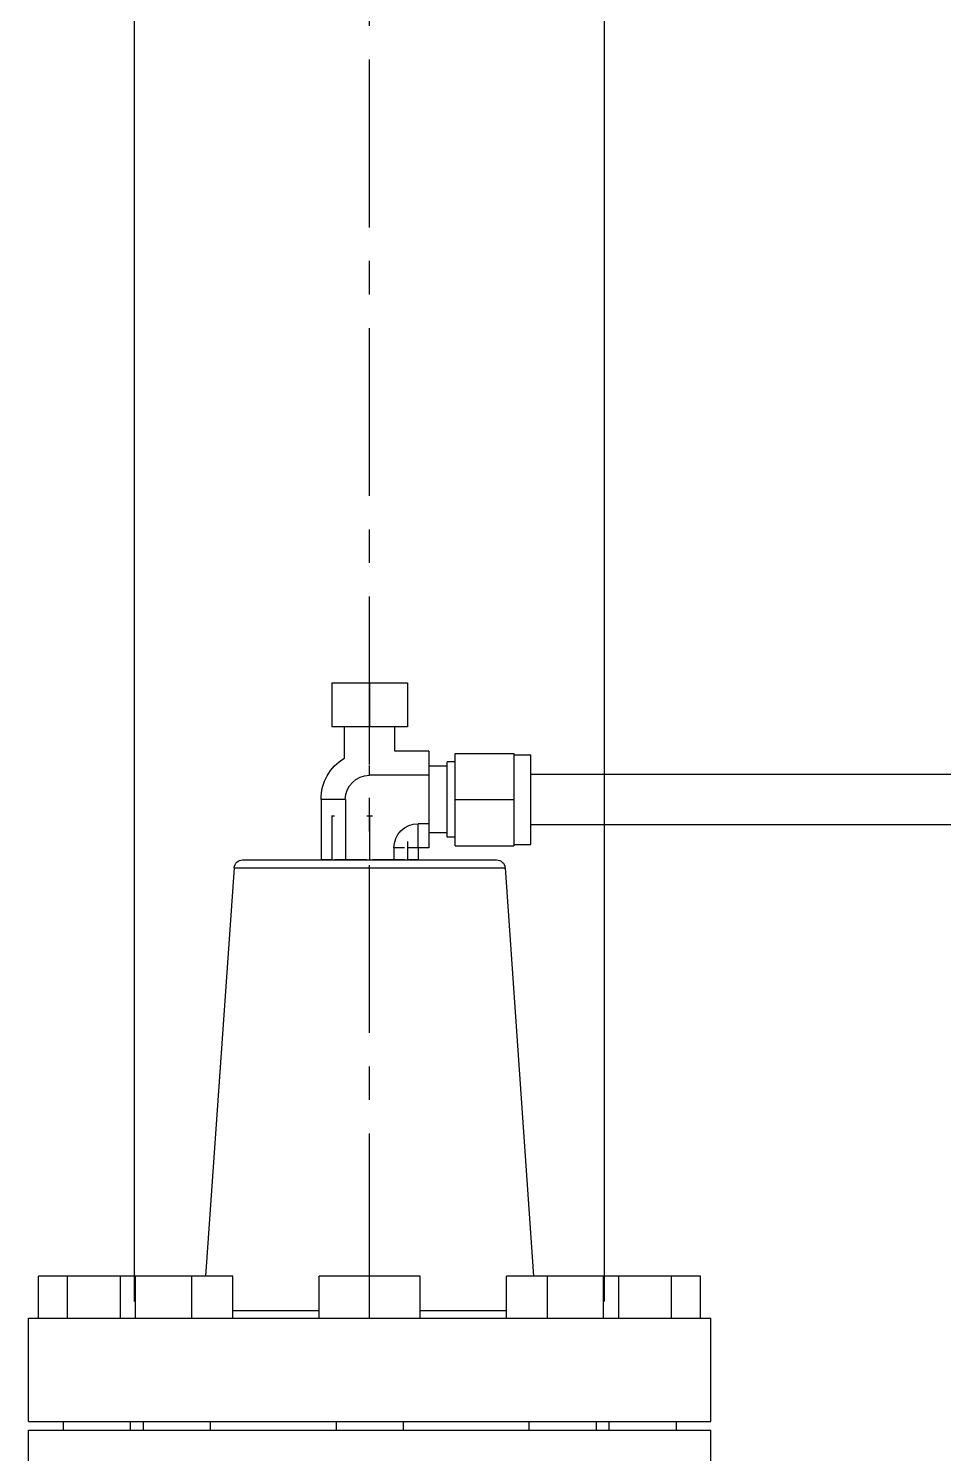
# Model space of a CAD drawing. Header units: inches. Extents: x -883 to 808, y -248 to 1051.
# Drawn here: x -433.01 to -426.2, y -133.43 to -122.82 of the extents above; entities that cross this region are included whole.
import ezdxf

# ---------------------------------------------------------------- set-up
doc = ezdxf.new("R2010")
doc.units = ezdxf.units.IN
doc.header["$MEASUREMENT"] = 0
doc.linetypes.add('CENTER', pattern=[2, 1.25, -0.25, 0.25, -0.25])
doc.layers.get('0').update_dxf_attribs({"linetype": 'CONTINUOUS'})
doc.layers.add('EQUIPMENT - COMPRESSORS', color=41, linetype='CONTINUOUS')
doc.layers.add('P-HSD', color=1, linetype='CONTINUOUS')

# ---------------------------------------------------------------- blocks, each defined once
blk = doc.blocks.new('A$C084a53c6')
for p, q in [((48.009, 50.184), (47.728, 50.184)), ((47.728, 50.184), (47.728, 49.856)), ((48.009, 50.184), (48.009, 49.856)), ((48.291, 50.184), (48.009, 50.184)), ((48.291, 50.184), (48.291, 49.856)), ((47.728, 49.856), (48.009, 49.856)), ((47.822, 49.676), (47.822, 49.856)), ((48.009, 49.856), (48.291, 49.856)), ((48.197, 49.624), (48.197, 49.856)), ((47.569, 49.676), (47.822, 49.676)), ((47.569, 49.676), (47.569, 49.496)), ((46.81, 48.981), (46.81, 49.649)), ((46.936, 49.649), (46.81, 49.649)), ((47.373, 49.659), (46.936, 49.659)), ((46.936, 49.659), (46.936, 49.315)), ((47.373, 49.315), (47.373, 49.659)), ((47.373, 49.596), (47.432, 49.596)), ((47.432, 49.035), (47.432, 49.596)), ((46.81, 49.503), (43.566, 49.503)), ((47.432, 49.563), (47.569, 49.563)), ((47.569, 49.496), (48.01, 49.496)), ((47.569, 49.496), (47.569, 49.135)), ((48.01, 49.496), (48.01, 49.568)), ((47.373, 49.315), (46.936, 49.315)), ((46.936, 49.315), (46.936, 48.971)), ((47.373, 48.971), (47.373, 49.315)), ((48.19, 49.315), (48.19, 48.865)), ((48.19, 49.315), (48.371, 49.315)), ((48.371, 49.315), (48.371, 48.865)), ((48.009, 49.193), (47.989, 49.193)), ((48.03, 49.193), (48.009, 49.193)), ((48.009, 49.193), (48.009, 48.865)), ((48.291, 49.193), (48.27, 49.193)), ((48.291, 49.193), (48.291, 48.865)), ((46.81, 49.128), (43.487, 49.128)), ((47.432, 49.068), (47.569, 49.068)), ((47.569, 49.135), (47.648, 49.135)), ((47.569, 49.135), (47.569, 48.954)), ((47.648, 48.954), (47.648, 49.135)), ((46.936, 48.981), (46.81, 48.981)), ((47.373, 48.971), (46.936, 48.971)), ((47.373, 49.035), (47.432, 49.035)), ((47.569, 48.954), (47.648, 48.954)), ((47.649, 48.954), (47.649, 48.865)), ((47.649, 48.954), (47.728, 48.954)), ((47.728, 49.003), (47.728, 48.865)), ((47.749, 48.954), (47.829, 48.954)), ((47.829, 48.954), (47.829, 48.865)), ((48.955, 48.865), (47.064, 48.865)), ((47.649, 48.865), (47.728, 48.865)), ((47.749, 48.865), (47.829, 48.865)), ((47.829, 48.865), (47.989, 48.865)), ((48.03, 48.865), (48.19, 48.865)), ((48.19, 48.865), (48.27, 48.865)), ((48.291, 48.865), (48.371, 48.865)), ((47.001, 48.807), (46.789, 45.765)), ((49.018, 48.807), (47.001, 48.807)), ((49.018, 48.807), (49.23, 45.765)), ((45.545, 45.452), (45.545, 45.765)), ((45.545, 45.765), (45.761, 45.765)), ((45.761, 45.765), (46.155, 45.765)), ((45.761, 45.452), (45.761, 45.765)), ((46.155, 45.765), (46.267, 45.765)), ((46.155, 45.452), (46.155, 45.765)), ((46.267, 45.452), (46.267, 45.765)), ((46.267, 45.765), (46.685, 45.765)), ((46.685, 45.765), (46.991, 45.765)), ((46.685, 45.452), (46.685, 45.765)), ((46.991, 45.452), (46.991, 45.765)), ((47.634, 45.765), (48.009, 45.765)), ((47.634, 45.452), (47.634, 45.765)), ((48.009, 45.452), (48.009, 45.765)), ((48.009, 45.765), (48.384, 45.765)), ((48.384, 45.452), (48.384, 45.765)), ((49.028, 45.765), (49.334, 45.765)), ((49.028, 45.452), (49.028, 45.765)), ((49.334, 45.765), (49.752, 45.765)), ((49.334, 45.452), (49.334, 45.765)), ((49.752, 45.452), (49.752, 45.765)), ((49.752, 45.765), (49.864, 45.765)), ((49.864, 45.765), (50.258, 45.765)), ((49.864, 45.452), (49.864, 45.765)), ((50.258, 45.765), (50.474, 45.765)), ((50.258, 45.452), (50.258, 45.765)), ((50.474, 45.452), (50.474, 45.765)), ((50.549, 45.452), (45.47, 45.452)), ((45.47, 44.681), (45.47, 45.452)), ((47.634, 45.51), (46.991, 45.51)), ((49.028, 45.51), (48.384, 45.51)), ((50.549, 44.681), (50.549, 45.452)), ((50.549, 44.681), (45.47, 44.681)), ((50.549, 44.618), (45.47, 44.618)), ((45.47, 43.847), (45.47, 44.618)), ((45.728, 44.681), (45.728, 44.618)), ((46.228, 44.681), (46.228, 44.618)), ((46.323, 44.681), (46.323, 44.618)), ((46.823, 44.681), (46.823, 44.618)), ((47.759, 44.681), (47.759, 44.618)), ((48.259, 44.681), (48.259, 44.618)), ((49.196, 44.681), (49.196, 44.618)), ((49.696, 44.681), (49.696, 44.618)), ((49.791, 44.681), (49.791, 44.618)), ((50.291, 44.681), (50.291, 44.618)), ((50.549, 43.847), (50.549, 44.618))]:
    blk.add_line(p, q)
for centre, radius, start, end in [((48.01, 49.315), 0.361, 0, 58.7192), ((48.01, 49.315), 0.181, 0, 90), ((47.648, 48.954), 0.181, 0, 90), ((47.648, 48.954), 0.000787, 0, 90), ((47.064, 48.803), 0.0625, 90, 176), ((48.955, 48.803), 0.0625, 4, 90)]:
    blk.add_arc(centre, radius, start, end)

msp = doc.modelspace()

# ---------------------------------------------------------------- linework, layer by layer
at = {"layer": 'P-HSD'}
for p, q in [((-432.21969, -132.30093), (-432.21969, 104.57819)), ((-428.71969, -132.30093), (-428.71969, 104.57819))]:
    msp.add_line(p, q, dxfattribs=at)
at = {"layer": 'P-HSD', "color": 7, "linetype": 'CENTER'}
msp.add_line((-430.46969, -132.30093), (-430.46969, 104.57819), dxfattribs=at)

# ---------------------------------------------------------------- block references
at = {"layer": 'EQUIPMENT - COMPRESSORS', "xscale": -1}
msp.add_blockref('A$C084a53c6', (-382.46019, -177.87785), dxfattribs=at)

doc.saveas('drawing.dxf')
